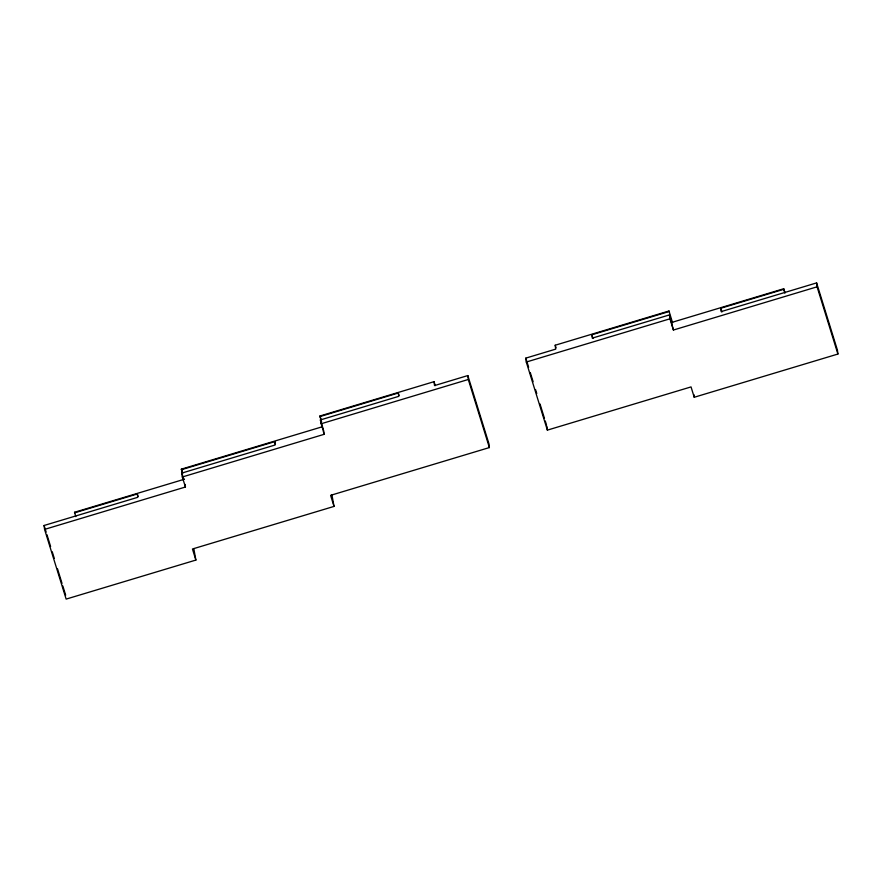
<?xml version="1.0" encoding="UTF-8"?>
<svg xmlns="http://www.w3.org/2000/svg" width="882" height="882" viewBox="0 0 882 882"><rect width="100%" height="100%" fill="white"/><g stroke="black" fill="none" stroke-linecap="round" stroke-linejoin="round"><path stroke-width="1.32" d="M321.599 421.817L319.912 416.017L434.043 381.674L435.256 385.61M783.712 288.745L783.778 289.307L720.781 308.259L721.178 311.611L816.611 282.902L837.426 350.132L837.9 354.046L694.233 397.264L691.036 386.911L547.369 430.129L526.289 362.039L525.815 358.125L555.682 349.14L555.208 345.226L668.997 310.993L672.547 322.768L672.481 322.206L783.712 288.745L784.914 292.626M319.979 416.58L398.3 393.008L399.116 395.632M816.611 282.902L817.085 286.815L673.418 330.033L669.471 314.896L592.285 338.126L591.877 334.774L669.074 311.544L668.997 310.993M193.786 548.56L195.881 560.07L66.15 599.098L44.574 529.398L185.429 487.018L182.32 476.986L324.102 434.33L320.387 419.931L398.708 396.36L398.3 393.008M195.881 560.07L192.452 549.001L334.024 506.411L330.596 495.342L489.378 447.571L488.904 443.657L467.824 375.567L434.517 385.588L434.043 381.674M320.861 423.845L468.298 379.481L467.824 375.567M526.289 362.039L669.945 318.81L669.471 314.896M182.607 473.48L181.372 469.158L321.842 426.899M181.438 469.72L274.688 441.662L275.46 444.175M182.32 476.986L181.846 473.072L275.085 445.013L274.688 441.662M138.11 496.467L137.338 493.964L74.628 512.828L74.562 512.266L184.481 479.202M44.574 529.398L44.1 525.485L137.746 497.316L137.338 493.964M817.085 286.815L837.9 354.046M783.778 289.307L784.936 293.045M720.781 308.259L721.939 311.996M669.945 318.81L673.418 330.033M591.877 334.774L593.035 338.512M555.208 345.226L556.024 347.839M525.815 358.125L528.649 367.287M530.269 372.524L533.114 381.697M535.539 389.546L536.763 393.482M540.005 403.956L544.459 418.366M545.274 420.979L546.487 424.904M468.298 379.481L489.378 447.571M319.912 416.017L321.125 419.953M320.387 419.931L323.231 429.104M331.93 494.89L334.024 506.411M181.372 469.158L182.53 472.928M181.846 473.072L183.787 479.345M74.562 512.266L75.786 516.598M44.1 525.485L46.14 532.067M46.955 534.69L50.616 546.531M52.247 551.79L54.276 558.361M57.539 568.89L62.016 583.355M62.831 585.979L65.676 595.185M693.925 394.662L694.233 397.264M546.895 426.215L547.369 430.129M323.628 430.416L324.102 434.33M185.11 484.416L185.429 487.018"/></g></svg>
